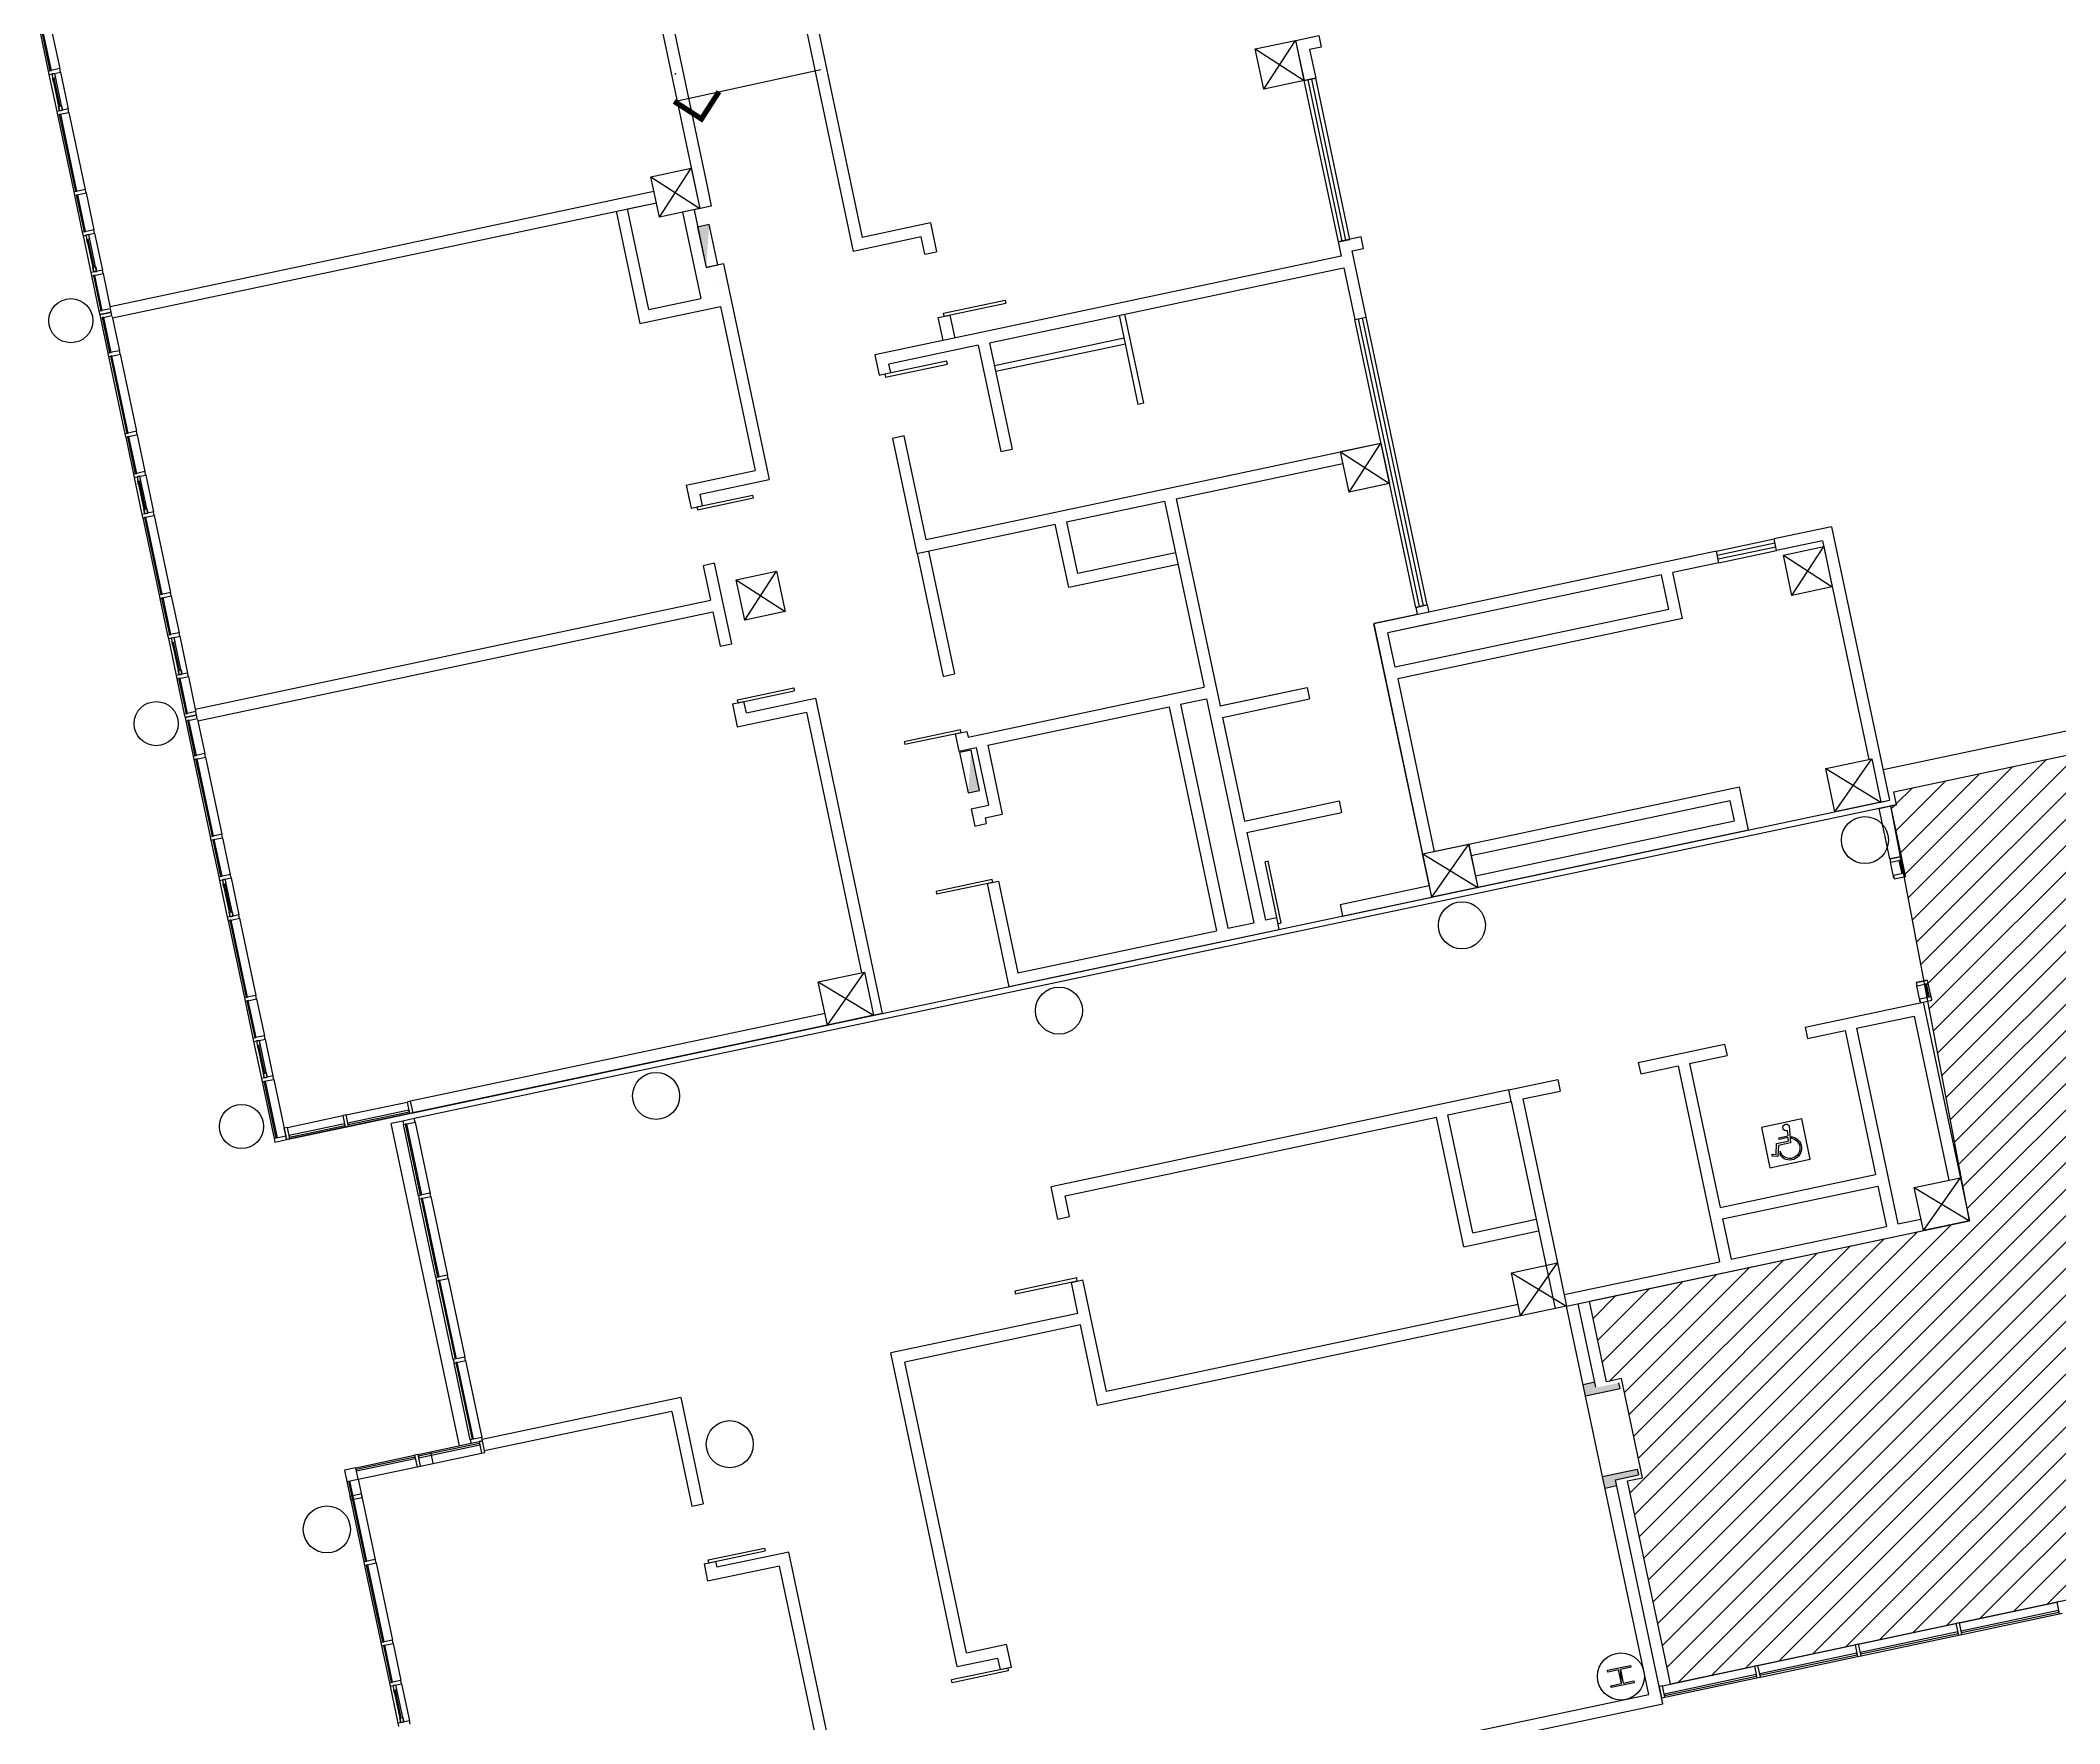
# Model space of a CAD drawing. Header units: millimetres. Extents: x -28081 to 11848482, y -6212777 to 128443.
# Drawn here: x -17516 to 16803, y 22643 to 51252 of the extents above; entities that cross this region are included whole.
import ezdxf

# ---------------------------------------------------------------- set-up
doc = ezdxf.new("R2010")
doc.units = ezdxf.units.MM
doc.header["$LTSCALE"] = 10
for name, color, linetype in [('A—\\M+5C3C5\\M+5B4B0', 135, 'Continuous'), ('A—\\M+5C7BD\\M+5CCE5', 7, 'Continuous'), ('E-COLS-F5$0$0S-SCOLS-LINE', 7, 'Continuous'), ('E1-RI-5F$0$$2$A-GLAZ-CWMG', 3, 'Continuous'), ('E1-RI-5F$0$A-GLAZ', 140, 'Continuous'), ('E1-RI-5F$0$A-HOLE', 2, 'Continuous'), ('E1-RV-5F$0$$2$A-WALL', 7, 'Continuous'), ('E1-RW-3F$0$A-WALL', 7, 'Continuous'), ('XRE0$0$A-WALL', 7, 'Continuous')]:
    doc.layers.add(name, color=color, linetype=linetype)

msp = doc.modelspace()

# ---------------------------------------------------------------- hatches: boundary and pattern name
h = msp.add_hatch()
h.set_pattern_fill('ANSI31', color=8, scale=100, style=0)
h.paths.add_polyline_path([(10150, 23512), (9461, 26769), (9715, 26823), (9359, 28506), (9104, 28452), (8815, 29822), (15271, 31189), (13932, 38239), (14030, 38260), (13984, 38480), (23210, 40433), (23488, 43581), (35565, 42514), (35638, 43341), (62752, 40943), (62438, 37419), (61469, 37420), (61468, 36081), (61286, 36069), (61457, 26776), (27093, 26809), (26494, 26767), (10192, 23316)])
at = {"layer": 'A—\\M+5C7BD\\M+5CCE5'}
h = msp.add_hatch(color=18, dxfattribs=at)
h.paths.add_polyline_path([(8901, 28450), (8705, 28408), (8746, 28213), (9333, 28337), (9313, 28435), (8921, 28352)])
h.paths.add_polyline_path([(9644, 26869), (9623, 26967), (9036, 26843), (9078, 26647), (9273, 26689), (9253, 26787)])

# ---------------------------------------------------------------- linework, layer by layer
at = {"color": 1}
msp.add_line((-6743, 50215), (-4254, 50755), dxfattribs=at)
for p, q in [((-2168, 46616), (-1119, 46838)), ((-2157, 46562), (-1108, 46785)), ((-1119, 46838), (-1108, 46785)), ((-2157, 46562), (-2168, 46616)), ((-3162, 45583), (-2113, 45805)), ((-3150, 45529), (-2101, 45751)), ((-2101, 45751), (-2113, 45805)), ((-3162, 45583), (-3150, 45529)), ((-6361, 43322), (-5407, 43524)), ((-6361, 43322), (-6350, 43273)), ((-6350, 43273), (-5396, 43475)), ((-5396, 43475), (-5407, 43524)), ((-5667, 40044), (-4713, 40246)), ((-5657, 39995), (-4703, 40197)), ((-4713, 40246), (-4703, 40197)), ((-5657, 39995), (-5667, 40044)), ((-1879, 39533), (-2833, 39331)), ((-1869, 39484), (-2822, 39283)), ((-1869, 39484), (-1879, 39533)), ((-2833, 39331), (-2822, 39283)), ((3352, 37300), (3299, 37289)), ((3521, 36239), (3299, 37289)), ((3574, 36251), (3352, 37300)), ((-1340, 36990), (-2293, 36788)), ((-2293, 36788), (-2283, 36739)), ((-1329, 36941), (-2283, 36739)), ((-1329, 36941), (-1340, 36990)), ((3521, 36239), (3574, 36251)), ((12029, 32600, 0), (12182, 32633, 0)), ((12029, 32600, 0), (12182, 32633, 0)), ((12184, 32604, 0), (12035, 32572, 0)), ((12184, 32604, 0), (12035, 32572, 0)), ((12175, 32722, 0), (12182, 32633, 0)), ((12175, 32722, 0), (12182, 32633, 0)), ((12184, 32604, 0), (12188, 32544, 0)), ((12184, 32604, 0), (12188, 32544, 0)), ((12206, 32805, 0), (12227, 32513, 0)), ((12206, 32805, 0), (12227, 32513, 0)), ((12243, 32620, 0), (12245, 32591, 0)), ((12243, 32620, 0), (12245, 32591, 0)), ((11916, 32288, 0), (11919, 32323, 0)), ((11916, 32288, 0), (11919, 32323, 0)), ((12015, 32279, 0), (11916, 32288, 0)), ((12015, 32279, 0), (11916, 32288, 0)), ((11919, 32323, 0), (11986, 32317, 0)), ((11919, 32323, 0), (11986, 32317, 0)), ((11986, 32317, 0), (11993, 32503, 0)), ((11986, 32317, 0), (11993, 32503, 0)), ((11993, 32503, 0), (12188, 32544, 0)), ((11993, 32503, 0), (12188, 32544, 0)), ((12027, 32471, 0), (12015, 32279, 0)), ((12027, 32471, 0), (12015, 32279, 0)), ((12227, 32513, 0), (12027, 32471, 0)), ((12227, 32513, 0), (12027, 32471, 0)), ((12035, 32572, 0), (12029, 32600, 0)), ((12035, 32572, 0), (12029, 32600, 0)), ((12051, 32373, 0), (12047, 32313, 0)), ((12051, 32373, 0), (12047, 32313, 0)), ((97, 30218), (-952, 29995)), ((108, 30164), (97, 30218)), ((-952, 29995), (-941, 29942)), ((108, 30164), (-941, 29942)), ((-6164, 25424), (-5210, 25626)), ((-6164, 25424), (-5210, 25626)), ((-6153, 25375), (-6164, 25424)), ((-6153, 25375), (-6164, 25424)), ((-6153, 25375), (-5199, 25577)), ((-6153, 25375), (-5199, 25577)), ((-5210, 25626), (-5199, 25577)), ((-5210, 25626), (-5199, 25577)), ((-1076, 23588), (-2030, 23386)), ((-2020, 23337), (-2030, 23386)), ((-1066, 23539), (-2020, 23337)), ((-1076, 23588), (-1066, 23539))]:
    msp.add_line(p, q)
at = {"color": 1, "const_width": 91.7}
msp.add_lwpolyline([(-6743, 50215), (-6280, 49917), (-5983, 50380)], dxfattribs=at)
at = {"extrusion": (0, 0, -1), "elevation": 0}
for points in [[(6199, 47393), (6004, 47435), (6149, 48120), (6345, 48078)], [(1697, 39188), (1893, 39147), (1747, 38462), (1552, 38504)]]:
    msp.add_lwpolyline(points, close=True, dxfattribs=at)
msp.add_lwpolyline([(10150, 23512), (9461, 26769), (9715, 26823), (9359, 28506), (9104, 28452), (8815, 29822), (15271, 31189), (13932, 38239), (14030, 38260), (13984, 38480), (23210, 40433), (23488, 43581), (35565, 42514), (35638, 43341), (62752, 40943), (62438, 37419), (61469, 37420), (61468, 36081), (61286, 36069), (61457, 26776), (27093, 26809), (26494, 26767), (10192, 23316)], close=True)
at = {"elevation": 0}
msp.add_lwpolyline([(11880, 32090), (12565, 32235), (12420, 32920), (11735, 32775)], close=True, dxfattribs=at)
msp.add_lwpolyline([(11880, 32090), (12565, 32235), (12420, 32920), (11735, 32775)], close=True, dxfattribs=at)
at = {"extrusion": (0, 0, -1)}
for centre, major_axis, start_param, end_param in [((12217, 32421, 0), (192, 58), 5.139275, 2.865579), ((12217, 32421, 0), (192, 58), 5.139275, 2.865579), ((12156, 32776, 0), (-48.2, 31.3), 3.796077, 2.043014), ((12156, 32776, 0), (-48.2, 31.3), 3.796077, 2.043014), ((12217, 32421, 0), (-172, -11), 1.802138, 6.065215), ((12217, 32421, 0), (-172, -11), 1.802138, 6.065215)]:
    msp.add_ellipse(centre, major_axis=major_axis, ratio=1, start_param=start_param, end_param=end_param, dxfattribs=at)
at = {"color": 1}
msp.add_point((-6724, 50684), dxfattribs=at)
at = {"extrusion": (0, 0, -1)}
for points in [[(6199, 47393), (6199, 47393), (6345, 48078), (6149, 48120)], [(1697, 39188), (1697, 39188), (1552, 38504), (1747, 38462)]]:
    msp.add_solid(points, dxfattribs=at)
at = {"layer": 'A—\\M+5C3C5\\M+5B4B0'}
for p, q in [((-17516, 51355), (-17383, 50729)), ((-17486, 51362), (-17354, 50736)), ((-17329, 50741), (-17461, 51367)), ((-17320, 51397), (-17188, 50771)), ((-17371, 50671), (-17238, 50045)), ((-17354, 50736), (-17329, 50741)), ((-17273, 50691), (-17323, 50681)), ((-17273, 50691), (-17323, 50681)), ((-17323, 50681), (-17307, 50606)), ((-17323, 50681), (-17190, 50055)), ((-17307, 50606), (-17257, 50617)), ((-17296, 50553), (-17307, 50606)), ((-17307, 50606), (-17206, 50129)), ((-17181, 50135), (-17282, 50612)), ((-17257, 50617), (-17273, 50691)), ((-17140, 50065), (-17273, 50691)), ((-17175, 50712), (-17043, 50086)), ((4544, 47827), (3964, 50567)), ((4609, 47841), (4029, 50581)), ((4674, 47855), (4094, 50594)), ((4739, 47869), (4159, 50608)), ((-17206, 50129), (-17156, 50140)), ((-17190, 50055), (-17206, 50129)), ((-17156, 50140), (-17140, 50065)), ((-17226, 49986), (-16949, 48675)), ((-17171, 49997), (-17196, 49992)), ((-17196, 49992), (-16919, 48681)), ((-17141, 50065), (-17190, 50055)), ((-17190, 50055), (-17141, 50065)), ((-16894, 48686), (-17171, 49997)), ((-17030, 50027), (-16753, 48716)), ((-16936, 48616), (-16804, 47990)), ((-16919, 48681), (-16894, 48686)), ((-16881, 48628), (-16906, 48622)), ((-16906, 48622), (-16774, 47996)), ((-16749, 48002), (-16881, 48628)), ((-16740, 48658), (-16608, 48031)), ((-16791, 47931), (-16659, 47305)), ((-16774, 47996), (-16749, 48002)), ((-16693, 47952), (-16743, 47942)), ((-16693, 47952), (-16743, 47942)), ((-16743, 47942), (-16727, 47867)), ((-16743, 47942), (-16610, 47315)), ((-16727, 47867), (-16678, 47877)), ((-16716, 47814), (-16727, 47867)), ((-16727, 47867), (-16626, 47390)), ((-16601, 47395), (-16702, 47872)), ((-16677, 47878), (-16693, 47952)), ((-16560, 47326), (-16693, 47952)), ((-16595, 47973), (-16463, 47347)), ((-16626, 47390), (-16577, 47400)), ((-16610, 47315), (-16626, 47390)), ((-16576, 47401), (-16560, 47326)), ((-16646, 47247), (-16520, 46650)), ((-16591, 47258), (-16616, 47253)), ((-16616, 47253), (-16490, 46656)), ((-16561, 47326), (-16610, 47315)), ((-16610, 47315), (-16561, 47326)), ((-16465, 46661), (-16591, 47258)), ((-16451, 47288), (-16328, 46707)), ((-16324, 46691), (-16422, 46670)), ((-16312, 46632), (-16324, 46691)), ((-16422, 46670), (-16520, 46650)), ((-16520, 46650), (-16507, 46591)), ((-16507, 46591), (-16410, 46612)), ((-16495, 46532), (-16369, 45936)), ((-16490, 46656), (-16465, 46661)), ((-16440, 46544), (-16465, 46539)), ((-16465, 46539), (-16339, 45942)), ((-16314, 45947), (-16440, 46544)), ((-16410, 46612), (-16312, 46632)), ((-16296, 46558), (-16173, 45977)), ((5859, 41615), (4823, 46507)), ((5924, 41629), (4888, 46521)), ((5989, 41643), (4954, 46534)), ((6054, 41657), (5019, 46548)), ((-16356, 45877), (-16079, 44566)), ((-16339, 45942), (-16314, 45947)), ((-16301, 45888), (-16326, 45883)), ((-16326, 45883), (-16049, 44572)), ((-16024, 44578), (-16301, 45888)), ((-16161, 45918), (-15883, 44607)), ((-16066, 44507), (-15934, 43881)), ((-16049, 44572), (-16024, 44578)), ((-16012, 44519), (-16036, 44514)), ((-16036, 44514), (-15904, 43887)), ((-15879, 43893), (-16012, 44519)), ((-15871, 44549), (-15738, 43923)), ((-15921, 43822), (-15789, 43196)), ((-15904, 43887), (-15879, 43893)), ((-15823, 43843), (-15873, 43833)), ((-15823, 43843), (-15873, 43833)), ((-15873, 43833), (-15857, 43758)), ((-15873, 43833), (-15740, 43207)), ((-15857, 43758), (-15808, 43769)), ((-15846, 43705), (-15857, 43758)), ((-15857, 43758), (-15756, 43281)), ((-15731, 43286), (-15832, 43763)), ((-15807, 43769), (-15823, 43843)), ((-15691, 43217), (-15823, 43843)), ((-15726, 43864), (-15593, 43238)), ((-15756, 43281), (-15707, 43292)), ((-15740, 43207), (-15756, 43281)), ((-15706, 43292), (-15691, 43217)), ((-15776, 43138), (-15499, 41827)), ((-15722, 43149), (-15746, 43144)), ((-15746, 43144), (-15469, 41833)), ((-15691, 43217), (-15740, 43207)), ((-15740, 43207), (-15691, 43217)), ((-15444, 41838), (-15722, 43149)), ((-15581, 43179), (-15303, 41868)), ((10971, 42570), (11949, 42777)), ((10971, 42570), (11949, 42777)), ((10985, 42504), (11963, 42712)), ((10985, 42504), (11963, 42712)), ((10999, 42439), (11977, 42646)), ((10999, 42439), (11977, 42646)), ((11013, 42374), (11991, 42581)), ((11013, 42374), (11991, 42581)), ((-15486, 41768), (-15354, 41142)), ((-15469, 41833), (-15444, 41838)), ((-15432, 41780), (-15457, 41774)), ((-15457, 41774), (-15324, 41148)), ((-15299, 41153), (-15432, 41780)), ((-15291, 41809), (-15158, 41183)), ((-15341, 41083), (-15209, 40457)), ((-15324, 41148), (-15299, 41153)), ((-15244, 41104), (-15293, 41093)), ((-15244, 41104), (-15293, 41093)), ((-15293, 41093), (-15277, 41019)), ((-15293, 41093), (-15160, 40467)), ((-15277, 41019), (-15228, 41029)), ((-15266, 40966), (-15277, 41019)), ((-15277, 41019), (-15176, 40542)), ((-15151, 40547), (-15252, 41024)), ((-15227, 41029), (-15243, 41104)), ((-15111, 40478), (-15243, 41104)), ((-15146, 41125), (-15013, 40498)), ((-15176, 40542), (-15127, 40552)), ((-15160, 40467), (-15176, 40542)), ((-15126, 40552), (-15111, 40478)), ((22836, 40763), (13803, 38851)), ((-15196, 40398), (-15070, 39802)), ((-15142, 40410), (-15167, 40405)), ((-15167, 40405), (-15040, 39808)), ((-15111, 40478), (-15160, 40467)), ((-15160, 40467), (-15111, 40478)), ((-15015, 39813), (-15142, 40410)), ((-15001, 40440), (-14878, 39859)), ((-14972, 39822), (-15070, 39802)), ((-15040, 39808), (-15015, 39813)), ((-14874, 39843), (-14972, 39822)), ((-14862, 39784), (-14874, 39843)), ((-15070, 39802), (-15058, 39743)), ((-15058, 39743), (-14960, 39764)), ((-15045, 39684), (-14919, 39087)), ((-14991, 39696), (-15015, 39690)), ((-15015, 39690), (-14889, 39094)), ((-14864, 39099), (-14991, 39696)), ((-14960, 39764), (-14862, 39784)), ((-14846, 39710), (-14723, 39129)), ((-14906, 39029), (-14629, 37718)), ((-14889, 39094), (-14864, 39099)), ((-14852, 39040), (-14877, 39035)), ((-14877, 39035), (-14599, 37724)), ((-14574, 37729), (-14852, 39040)), ((-14711, 39070), (-14433, 37759)), ((-14617, 37659), (-14484, 37033)), ((-14599, 37724), (-14574, 37729)), ((-14562, 37671), (-14587, 37665)), ((-14587, 37665), (-14454, 37039)), ((-14429, 37044), (-14562, 37671)), ((-14421, 37700), (-14288, 37074)), ((14006, 37360), (13918, 37342)), ((13918, 37342), (13930, 37283)), ((13930, 37283), (14126, 37325)), ((13988, 37011), (13930, 37283)), ((14113, 37383), (14006, 37360)), ((14096, 37318), (14071, 37313)), ((14071, 37313), (14119, 37088)), ((14144, 37093), (14096, 37318)), ((14126, 37325), (14113, 37383)), ((14183, 37053), (14126, 37325)), ((-14472, 36974), (-14339, 36348)), ((-14454, 37039), (-14429, 37044)), ((-14374, 36995), (-14423, 36984)), ((-14374, 36995), (-14423, 36984)), ((-14423, 36984), (-14407, 36910)), ((-14423, 36984), (-14291, 36358)), ((-14407, 36910), (-14358, 36920)), ((-14396, 36857), (-14407, 36910)), ((-14407, 36910), (-14306, 36433)), ((-14281, 36438), (-14382, 36915)), ((-14358, 36920), (-14373, 36995)), ((-14241, 36369), (-14373, 36995)), ((-14276, 37016), (-14143, 36389)), ((-14306, 36433), (-14257, 36443)), ((-14291, 36358), (-14306, 36433)), ((-14257, 36443), (-14241, 36369)), ((-14327, 36289), (-14049, 34978)), ((-14272, 36301), (-14297, 36296)), ((-14297, 36296), (-14019, 34985)), ((-14241, 36369), (-14291, 36358)), ((-14291, 36358), (-14241, 36369)), ((-13994, 34990), (-14272, 36301)), ((-14131, 36331), (-13853, 35020)), ((14363, 35238), (14559, 35280)), ((14451, 35257), (14363, 35238)), ((14363, 35238), (14375, 35180)), ((14375, 35180), (14571, 35221)), ((14433, 34908), (14375, 35180)), ((14559, 35280), (14451, 35257)), ((14541, 35215), (14516, 35210)), ((14516, 35210), (14564, 34985)), ((14589, 34990), (14541, 35215)), ((14571, 35221), (14559, 35280)), ((14629, 34949), (14571, 35221)), ((-14037, 34920), (-13904, 34294)), ((-14019, 34985), (-13994, 34990)), ((-13982, 34931), (-14007, 34926)), ((-14007, 34926), (-13874, 34300)), ((-13849, 34305), (-13982, 34931)), ((-13841, 34961), (-13708, 34335)), ((-13892, 34235), (-13759, 33609)), ((-13874, 34300), (-13849, 34305)), ((-13794, 34256), (-13843, 34245)), ((-13794, 34256), (-13843, 34245)), ((-13843, 34245), (-13827, 34171)), ((-13843, 34245), (-13711, 33619)), ((-13827, 34171), (-13778, 34181)), ((-13816, 34118), (-13827, 34171)), ((-13827, 34171), (-13726, 33694)), ((-13702, 33699), (-13803, 34176)), ((-13778, 34181), (-13793, 34256)), ((-13661, 33630), (-13793, 34256)), ((-13696, 34276), (-13563, 33650)), ((-13726, 33694), (-13677, 33704)), ((-13711, 33619), (-13726, 33694)), ((-13677, 33704), (-13661, 33630)), ((-13747, 33550), (-13543, 32586)), ((-13692, 33562), (-13717, 33556)), ((-13717, 33556), (-13513, 32593)), ((-13661, 33629), (-13711, 33619)), ((-13711, 33619), (-13661, 33629)), ((-13488, 32598), (-13692, 33562)), ((-13551, 33591), (-13347, 32628)), ((-13317, 32777), (-12378, 32976)), ((-12320, 32988), (-11282, 33208)), ((-11253, 33067), (-12290, 32847)), ((-12285, 32823), (-11247, 33042)), ((-12278, 32793), (-11241, 33012)), ((-11224, 33220), (-11282, 33208)), ((-11282, 33208), (-11241, 33012)), ((-11247, 33042), (-11253, 33067)), ((-11241, 33012), (-11182, 33025)), ((-11182, 33025), (-11224, 33220)), ((-13445, 32607), (-13543, 32586)), ((-13347, 32628), (-13445, 32607)), ((-13335, 32569), (-13347, 32628)), ((-12348, 32835), (-13288, 32636)), ((-13288, 32636), (-13282, 32611)), ((-13282, 32611), (-12343, 32810)), ((-13276, 32582), (-12337, 32780)), ((-12343, 32810), (-12348, 32835)), ((-12290, 32847), (-12285, 32823)), ((-11357, 32885), (-11556, 32843)), ((-10393, 27365), (-11556, 32843)), ((-11088, 31614), (-11345, 32827)), ((-11290, 32838), (-11315, 32833)), ((-11315, 32833), (-11059, 31625)), ((-11034, 31630), (-11290, 32838)), ((-11149, 32868), (-10892, 31655)), ((-13543, 32586), (-13530, 32528)), ((-13530, 32528), (-13432, 32548)), ((-13432, 32548), (-13335, 32569)), ((-11059, 31625), (-11034, 31630)), ((-10881, 31601), (-10598, 30266)), ((-10794, 30225), (-11077, 31560)), ((-11022, 31572), (-11047, 31566)), ((-11047, 31566), (-10764, 30231)), ((-10739, 30236), (-11022, 31572)), ((-10764, 30231), (-10739, 30236)), ((-10586, 30207), (-10303, 28872)), ((-10499, 28831), (-10781, 30166)), ((-10727, 30177), (-10752, 30172)), ((-10752, 30172), (-10469, 28837)), ((-10444, 28842), (-10727, 30177)), ((-10210, 27466), (-10486, 28772)), ((-10432, 28783), (-10456, 28778)), ((-10456, 28778), (-10180, 27472)), ((-10155, 27477), (-10432, 28783)), ((-10291, 28813), (-10014, 27507)), ((-12154, 26993), (-11156, 27204)), ((-11150, 27174), (-12148, 26963)), ((-12143, 26938), (-11145, 27149)), ((-11145, 27149), (-11150, 27174)), ((-11098, 27216), (-10197, 27407)), ((-10054, 27406), (-11091, 27186)), ((-11091, 27186), (-11086, 27162)), ((-11086, 27162), (-10049, 27381)), ((-11056, 27021), (-10019, 27240)), ((-10002, 27448), (-10061, 27436)), ((-10061, 27436), (-10019, 27240)), ((-10049, 27381), (-10054, 27406)), ((-10019, 27240), (-9960, 27253)), ((-9960, 27253), (-10002, 27448)), ((-12148, 26963), (-12143, 26938)), ((-12113, 26797), (-11115, 27008)), ((-12113, 26797), (-11824, 25432)), ((-12308, 26756), (-12019, 25391)), ((-12278, 26762), (-11990, 25397)), ((-11965, 25402), (-12254, 26767)), ((-12188, 26458), (-12213, 26453)), ((-11990, 25397), (-11965, 25402)), ((-12007, 25332), (-11730, 24021)), ((-11977, 25338), (-11700, 24028)), ((-11675, 24033), (-11952, 25344)), ((-11811, 25374), (-11534, 24063)), ((16812, 24717), (16753, 24705)), ((16783, 24564), (15129, 24214)), ((15135, 24189), (16788, 24539)), ((16753, 24705), (16794, 24509)), ((16788, 24539), (16783, 24564)), ((16794, 24509), (16853, 24522)), ((15071, 24202), (13417, 23852)), ((13423, 23827), (15076, 24177)), ((15099, 24355), (15041, 24342)), ((15041, 24342), (15082, 24147)), ((15076, 24177), (15071, 24202)), ((15082, 24147), (15141, 24159)), ((15141, 24159), (15099, 24355)), ((15129, 24214), (15135, 24189)), ((-11717, 23963), (-11585, 23336)), ((-11662, 23974), (-11687, 23969)), ((-11687, 23969), (-11555, 23343)), ((-11530, 23348), (-11662, 23974)), ((-11521, 24004), (-11389, 23378)), ((13359, 23839), (11705, 23489)), ((11710, 23464), (13364, 23814)), ((13387, 23992), (13329, 23980)), ((13329, 23980), (13370, 23784)), ((13364, 23814), (13359, 23839)), ((13370, 23784), (13429, 23797)), ((13429, 23797), (13387, 23992)), ((13417, 23852), (13423, 23827)), ((11647, 23477), (10085, 23146)), ((10090, 23121), (11652, 23452)), ((11675, 23630), (11617, 23618)), ((11617, 23618), (11658, 23422)), ((11652, 23452), (11647, 23477)), ((11658, 23422), (11717, 23434)), ((11717, 23434), (11675, 23630)), ((11705, 23489), (11710, 23464)), ((-11572, 23278), (-11440, 22652)), ((-11474, 23298), (-11524, 23288)), ((-11474, 23298), (-11524, 23288)), ((-11524, 23288), (-11508, 23213)), ((-11524, 23288), (-11391, 22662)), ((-11508, 23213), (-11458, 23224)), ((-11497, 23160), (-11508, 23213)), ((-11508, 23213), (-11407, 22736)), ((-11382, 22742), (-11483, 23219)), ((-11458, 23224), (-11474, 23298)), ((-11341, 22672), (-11474, 23298)), ((-11376, 23319), (-11244, 22693)), ((10055, 23287), (9996, 23275)), ((9996, 23275), (10038, 23079)), ((10038, 23079), (10096, 23091)), ((10096, 23091), (10055, 23287)), ((10085, 23146), (10090, 23121)), ((-11407, 22736), (-11357, 22747)), ((-11391, 22662), (-11407, 22736)), ((-11341, 22672), (-11391, 22662)), ((-11391, 22662), (-11341, 22672)), ((-11357, 22747), (-11341, 22672))]:
    msp.add_line(p, q, dxfattribs=at)
at = {"layer": 'A—\\M+5C3C5\\M+5B4B0', "extrusion": (7.74398e-26, 8.19673e-27, -1)}
for p, q in [((-17286, 50750), (-17383, 50729)), ((-17383, 50729), (-17371, 50671)), ((-17371, 50671), (-17273, 50691)), ((-17188, 50771), (-17286, 50750)), ((-17273, 50691), (-17175, 50712)), ((-17175, 50712), (-17188, 50771)), ((-17141, 50065), (-17238, 50045)), ((-17238, 50045), (-17226, 49986)), ((-17226, 49986), (-17128, 50007)), ((-17043, 50086), (-17141, 50065)), ((-17128, 50007), (-17030, 50027)), ((-17030, 50027), (-17043, 50086)), ((-16851, 48696), (-16949, 48675)), ((-16949, 48675), (-16936, 48616)), ((-16936, 48616), (-16838, 48637)), ((-16753, 48716), (-16851, 48696)), ((-16838, 48637), (-16740, 48658)), ((-16740, 48658), (-16753, 48716)), ((-16706, 48011), (-16804, 47990)), ((-16804, 47990), (-16791, 47931)), ((-16791, 47931), (-16693, 47952)), ((-16608, 48031), (-16706, 48011)), ((-16693, 47952), (-16595, 47973)), ((-16595, 47973), (-16608, 48031)), ((-16561, 47326), (-16659, 47305)), ((-16659, 47305), (-16646, 47247)), ((-16646, 47247), (-16548, 47267)), ((-16463, 47347), (-16561, 47326)), ((-16548, 47267), (-16451, 47288)), ((-16451, 47288), (-16463, 47347)), ((-16410, 46612), (-16507, 46591)), ((-16507, 46591), (-16495, 46532)), ((-16495, 46532), (-16397, 46553)), ((-16312, 46632), (-16410, 46612)), ((-16397, 46553), (-16299, 46574)), ((-16299, 46574), (-16312, 46632)), ((-16271, 45956), (-16369, 45936)), ((-16369, 45936), (-16356, 45877)), ((-16356, 45877), (-16258, 45898)), ((-16173, 45977), (-16271, 45956)), ((-16258, 45898), (-16161, 45918)), ((-16161, 45918), (-16173, 45977)), ((-15981, 44587), (-16079, 44566)), ((-16079, 44566), (-16066, 44507)), ((-16066, 44507), (-15968, 44528)), ((-15883, 44607), (-15981, 44587)), ((-15968, 44528), (-15871, 44549)), ((-15871, 44549), (-15883, 44607)), ((-15836, 43902), (-15934, 43881)), ((-15934, 43881), (-15921, 43822)), ((-15921, 43822), (-15823, 43843)), ((-15738, 43923), (-15836, 43902)), ((-15823, 43843), (-15726, 43864)), ((-15726, 43864), (-15738, 43923)), ((-15691, 43217), (-15789, 43196)), ((-15789, 43196), (-15776, 43138)), ((-15776, 43138), (-15679, 43158)), ((-15593, 43238), (-15691, 43217)), ((-15679, 43158), (-15581, 43179)), ((-15581, 43179), (-15593, 43238)), ((-15401, 41847), (-15499, 41827)), ((-15499, 41827), (-15486, 41768)), ((-15486, 41768), (-15389, 41789)), ((-15303, 41868), (-15401, 41847)), ((-15389, 41789), (-15291, 41809)), ((-15291, 41809), (-15303, 41868)), ((-15158, 41183), (-15256, 41163)), ((-15146, 41125), (-15158, 41183)), ((-15256, 41163), (-15354, 41142)), ((-15354, 41142), (-15341, 41083)), ((-15341, 41083), (-15244, 41104)), ((-15244, 41104), (-15146, 41125)), ((-15013, 40498), (-15111, 40478)), ((-15001, 40440), (-15013, 40498)), ((-15111, 40478), (-15209, 40457)), ((-15209, 40457), (-15196, 40398)), ((-15196, 40398), (-15099, 40419)), ((-15099, 40419), (-15001, 40440)), ((-14960, 39764), (-15058, 39743)), ((-15058, 39743), (-15045, 39684)), ((-15045, 39684), (-14947, 39705)), ((-14862, 39784), (-14960, 39764)), ((-14947, 39705), (-14850, 39726)), ((-14850, 39726), (-14862, 39784)), ((-14723, 39129), (-14821, 39108)), ((-14711, 39070), (-14723, 39129)), ((-14821, 39108), (-14919, 39087)), ((-14919, 39087), (-14906, 39029)), ((-14906, 39029), (-14809, 39049)), ((-14809, 39049), (-14711, 39070)), ((-14433, 37759), (-14531, 37738)), ((-14421, 37700), (-14433, 37759)), ((-14531, 37738), (-14629, 37718)), ((-14629, 37718), (-14617, 37659)), ((-14617, 37659), (-14519, 37680)), ((-14519, 37680), (-14421, 37700)), ((-14288, 37074), (-14386, 37054)), ((-14276, 37016), (-14288, 37074)), ((14173, 37099), (13978, 37058)), ((14186, 37041), (14173, 37099)), ((-14386, 37054), (-14484, 37033)), ((-14484, 37033), (-14472, 36974)), ((-14472, 36974), (-14374, 36995)), ((-14374, 36995), (-14276, 37016)), ((13978, 37058), (13990, 36999)), ((13990, 36999), (14186, 37041)), ((-14143, 36389), (-14241, 36369)), ((-14131, 36331), (-14143, 36389)), ((-14241, 36369), (-14339, 36348)), ((-14339, 36348), (-14327, 36289)), ((-14327, 36289), (-14229, 36310)), ((-14229, 36310), (-14131, 36331)), ((-13853, 35020), (-13951, 34999)), ((-13841, 34961), (-13853, 35020)), ((-13951, 34999), (-14049, 34978)), ((-14049, 34978), (-14037, 34920)), ((-14037, 34920), (-13939, 34940)), ((-13939, 34940), (-13841, 34961)), ((14619, 34996), (14423, 34955)), ((14423, 34955), (14436, 34896)), ((14436, 34896), (14631, 34937)), ((14631, 34937), (14619, 34996)), ((-13708, 34335), (-13806, 34314)), ((-13696, 34276), (-13708, 34335)), ((-13806, 34314), (-13904, 34294)), ((-13904, 34294), (-13892, 34235)), ((-13892, 34235), (-13794, 34256)), ((-13794, 34256), (-13696, 34276)), ((-13563, 33650), (-13661, 33629)), ((-13551, 33591), (-13563, 33650)), ((-13661, 33629), (-13759, 33609)), ((-13759, 33609), (-13747, 33550)), ((-13747, 33550), (-13649, 33571)), ((-13649, 33571), (-13551, 33591)), ((-12320, 32988), (-12378, 32976)), ((-12378, 32976), (-12337, 32780)), ((-12278, 32793), (-12320, 32988)), ((-13317, 32777), (-13376, 32765)), ((-13376, 32765), (-13335, 32569)), ((-13276, 32582), (-13317, 32777)), ((-12337, 32780), (-12278, 32793)), ((-11161, 32927), (-11357, 32885)), ((-11357, 32885), (-11345, 32827)), ((-11345, 32827), (-11149, 32868)), ((-11149, 32868), (-11161, 32927)), ((-13335, 32569), (-13276, 32582)), ((-10893, 31660), (-11089, 31619)), ((-11089, 31619), (-11077, 31560)), ((-11077, 31560), (-10881, 31601)), ((-10881, 31601), (-10893, 31660)), ((-10598, 30266), (-10794, 30225)), ((-10794, 30225), (-10781, 30166)), ((-10781, 30166), (-10586, 30207)), ((-10586, 30207), (-10598, 30266)), ((-10303, 28872), (-10499, 28831)), ((-10499, 28831), (-10486, 28772)), ((-10291, 28813), (-10303, 28872)), ((-10486, 28772), (-10291, 28813)), ((-10014, 27507), (-10210, 27466)), ((-10210, 27466), (-10197, 27407)), ((-10002, 27449), (-10014, 27507)), ((-11098, 27216), (-11156, 27204)), ((-11156, 27204), (-11115, 27008)), ((-11056, 27021), (-11098, 27216)), ((-10197, 27407), (-10002, 27449)), ((-12154, 26993), (-12350, 26951)), ((-12350, 26951), (-12308, 26756)), ((-12308, 26756), (-12113, 26797)), ((-12113, 26797), (-12154, 26993)), ((-11115, 27008), (-11056, 27021)), ((-12060, 26546), (-12255, 26505)), ((-12255, 26505), (-12243, 26446)), ((-12243, 26446), (-12047, 26488)), ((-12047, 26488), (-12060, 26546)), ((-11824, 25432), (-12019, 25391)), ((-11811, 25374), (-11824, 25432)), ((-12019, 25391), (-12007, 25332)), ((-12007, 25332), (-11811, 25374)), ((-11534, 24063), (-11730, 24021)), ((-11521, 24004), (-11534, 24063)), ((-11730, 24021), (-11717, 23963)), ((-11717, 23963), (-11521, 24004)), ((-11389, 23378), (-11585, 23336)), ((-11376, 23319), (-11389, 23378)), ((-11585, 23336), (-11572, 23278)), ((-11572, 23278), (-11376, 23319)), ((-11244, 22693), (-11440, 22652)), ((-11440, 22652), (-11427, 22593)), ((-11232, 22634), (-11244, 22693))]:
    msp.add_line(p, q, dxfattribs=at)
at = {"layer": 'A—\\M+5C7BD\\M+5CCE5'}
for p, q in [((-5877, 57939), (-3702, 47666)), ((-5640, 57785), (-3548, 47903)), ((-7242, 53766), (-6186, 48776)), ((-7396, 53528), (-6309, 48392)), ((3964, 50567), (4159, 50608)), ((-6186, 48776), (-6113, 48434)), ((-16332, 46730), (-7087, 48687)), ((-16291, 46535), (-7046, 48492)), ((-7535, 48388), (-7046, 48492)), ((-6309, 48392), (-6603, 48330)), ((-6113, 48434), (-6407, 48371)), ((-7730, 48347), (-7327, 46439)), ((-7172, 46676), (-7535, 48388)), ((-6603, 48330), (-6292, 46863)), ((-6407, 48371), (-6200, 47393)), ((-2390, 48148), (-3548, 47903)), ((-2390, 48148), (-2287, 47659)), ((-2545, 47911), (-3702, 47666)), ((-2483, 47618), (-2545, 47911)), ((4932, 47910), (4541, 47827)), ((4541, 47827), (4592, 47582)), ((4544, 47827), (4739, 47869)), ((4778, 47673), (4973, 47714)), ((4973, 47714), (4932, 47910)), ((-5906, 47455), (-6200, 47393)), ((-5906, 47455), (-5130, 43787)), ((-2483, 47618), (-2287, 47659)), ((4592, 47582), (-1473, 46298)), ((-1383, 46113), (4634, 47387)), ((4637, 47387), (4823, 46507)), ((5019, 46548), (4781, 47673)), ((-6040, 47120), (-6040, 47120)), ((-7327, 46439), (-5957, 46729)), ((-7172, 46676), (-6292, 46863)), ((-5957, 46729), (-5367, 43941)), ((-2255, 46542), (-2059, 46583)), ((-2172, 46150), (-2255, 46542)), ((-2059, 46583), (-1976, 46192)), ((818, 46579), (1139, 45063)), ((1237, 45083), (916, 46600)), ((4823, 46507), (5019, 46548)), ((4823, 46507), (5016, 46547)), ((-1473, 46298), (-3332, 45905)), ((-1578, 46072), (-3095, 45751)), ((-1578, 46072), (-1195, 44262)), ((-1383, 46113), (-999, 44303)), ((903, 46188), (-1298, 45722)), ((924, 46090), (-1278, 45624)), ((-3332, 45905), (-3260, 45562)), ((-3064, 45604), (-3095, 45751)), ((-3260, 45562), (-3064, 45604)), ((1237, 45083), (1139, 45063)), ((-2836, 44528), (-3032, 44486)), ((-3032, 44486), (-2618, 42530)), ((-2463, 42767), (-2836, 44528)), ((-1195, 44262), (-999, 44303)), ((5266, 44401), (4583, 44258)), ((-6541, 43692), (-5367, 43941)), ((-2463, 42767), (4581, 44258)), ((1787, 43462), (4622, 44062)), ((-6541, 43692), (-6479, 43399)), ((-6541, 43692), (-6458, 43301)), ((-6304, 43538), (-5130, 43787)), ((-6458, 43301), (-6263, 43342)), ((-6263, 43342), (-6304, 43538)), ((-74, 43068), (1592, 43421)), ((1592, 43421), (2261, 40257)), ((1787, 43462), (2533, 39940)), ((-2618, 42530), (-270, 43027)), ((-39, 41951), (-267, 43027)), ((115, 42188), (-71, 43069)), ((12928, 42984), (11950, 42777)), ((12928, 42984), (11950, 42777)), ((12928, 42984), (13912, 38337)), ((12928, 42984), (13912, 38337)), ((-2419, 42572), (-1977, 40484)), ((10971, 42570), (5150, 41337)), ((10971, 42570), (5150, 41337)), ((11013, 42374), (10971, 42570)), ((11013, 42374), (10971, 42570)), ((11991, 42581), (11950, 42777)), ((11991, 42581), (11950, 42777)), ((12774, 42747), (11991, 42581)), ((12774, 42747), (11991, 42581)), ((12774, 42747), (13561, 39029)), ((12774, 42747), (13561, 39029)), ((-6056, 42364), (-6251, 42323)), ((-6251, 42323), (-6127, 41736)), ((-5911, 41679), (-6056, 42364)), ((-2615, 42530), (-2173, 40442)), ((1819, 42344), (-39, 41951)), ((1778, 42540), (115, 42188)), ((11013, 42374), (10231, 42208)), ((11013, 42374), (10231, 42208)), ((10035, 42167), (5387, 41183)), ((10035, 42167), (5387, 41183)), ((10159, 41580), (10035, 42167)), ((10159, 41580), (10035, 42167)), ((10396, 41426), (10231, 42208)), ((10396, 41426), (10231, 42208)), ((-14883, 39882), (-6127, 41736)), ((-14841, 39686), (-6086, 41540)), ((-6086, 41540), (-5962, 40953)), ((-5766, 40994), (-5911, 41679)), ((10159, 41580), (5511, 40596)), ((10159, 41580), (5511, 40596)), ((5859, 41615), (6054, 41657)), ((6051, 41656), (5859, 41615)), ((5859, 41615), (5885, 41493)), ((6054, 41657), (6080, 41534)), ((5148, 41337), (6090, 36886)), ((6080, 36935), (5148, 41337)), ((5882, 41492), (5151, 41338)), ((5511, 40596), (5387, 41183)), ((5511, 40596), (5387, 41183)), ((6119, 41338), (5388, 41183)), ((10396, 41426), (5553, 40400)), ((10396, 41426), (5553, 40400)), ((-5962, 40953), (-5766, 40994)), ((-2173, 40442), (-1977, 40484)), ((-1750, 39407), (2259, 40256)), ((2533, 39940, 0), (4015, 40254, 0)), ((2533, 39940, 0), (4015, 40254, 0)), ((4015, 40254, 0), (4056, 40058, 0)), ((4015, 40254, 0), (4056, 40058, 0)), ((5553, 40400), (6172, 37465)), ((-5754, 39975), (-5559, 40016)), ((-5754, 39975), (-5672, 39583)), ((-5672, 39583), (-4497, 39832)), ((-5517, 39820), (-5559, 40016)), ((-5517, 39820), (-4343, 40069)), ((-4497, 39832), (-3560, 35405)), ((-4343, 40069), (-3209, 34713)), ((-1415, 39274), (1667, 39926)), ((1667, 39926), (2473, 36120)), ((1863, 39968), (2300, 40060)), ((1863, 39968), (2668, 36161)), ((2303, 40061), (3109, 36254)), ((2574, 39744), (4056, 40058)), ((2574, 39744), (4056, 40058)), ((-1967, 39464), (-1771, 39505)), ((-1771, 39505), (-1750, 39407)), ((2574, 39744), (2947, 37983)), ((2574, 39744), (2947, 37983)), ((-1967, 39464), (-1904, 39170)), ((-1904, 39170), (-1611, 39232)), ((-1611, 39232), (-1404, 38254)), ((-1415, 39274), (-1167, 38100)), ((6762, 37590), (11360, 38563)), ((6762, 37590), (11360, 38563)), ((11516, 37830), (11360, 38563)), ((11516, 37830), (11360, 38563)), ((-1697, 38192), (-1404, 38254)), ((-1697, 38192), (-1635, 37898)), ((-1460, 38038), (-1167, 38100)), ((2947, 37983), (4559, 38325)), ((2988, 37788), (4600, 38129)), ((4559, 38325), (4600, 38129)), ((11206, 38326), (6804, 37394)), ((11206, 38326), (6804, 37394)), ((11278, 37984), (11206, 38326)), ((11278, 37984), (11206, 38326)), ((13737, 38198), (13932, 38239)), ((13918, 37342), (13737, 38198)), ((13766, 38306), (13912, 38337)), ((13766, 38306), (13912, 38337)), ((14113, 37383), (13932, 38239)), ((-1635, 37898), (-1440, 37940)), ((-1460, 38038), (-1440, 37940)), ((2988, 37788), (3304, 36296)), ((6876, 37052), (11278, 37984)), ((6876, 37052), (11278, 37984)), ((11516, 37830), (6917, 36856)), ((11516, 37830), (6917, 36856)), ((13918, 37342), (14113, 37383)), ((-1427, 36920), (-1232, 36962)), ((-1427, 36920), (-1057, 35168)), ((-1232, 36962), (-902, 35405)), ((4576, 36565), (6090, 36886)), ((4576, 36565), (4617, 36369)), ((4617, 36369), (6132, 36690)), ((-902, 35405), (2473, 36120, 0)), ((-420, 35303), (3541, 36142)), ((2668, 36161, 0), (3106, 36254, 0)), ((3500, 36337), (3304, 36296)), ((3541, 36142), (3500, 36337)), ((-1053, 35169, 0), (2515, 35924, 0)), ((-3209, 34713), (-13335, 32569)), ((-4180, 34711), (-11224, 33220)), ((7440, 33415), (-337, 31769)), ((7482, 33219), (7440, 33415)), ((-100, 31614), (6210, 32950)), ((6676, 30749), (6210, 32950)), ((6406, 32992), (7482, 33219)), ((6830, 30986), (6406, 32992)), ((-221, 31218), (-337, 31769)), ((-25, 31260), (-100, 31614)), ((-221, 31218), (-25, 31260)), ((6676, 30749), (7948, 31018)), ((6830, 30986), (7907, 31214)), ((7, 30142), (203, 30184)), ((119, 29616), (7, 30142)), ((604, 28288), (203, 30184)), ((119, 29616), (-3061, 28943)), ((7640, 29573), (450, 28051)), ((7599, 29769), (604, 28288)), ((9036, 26843), (8423, 29739)), ((8918, 28363), (8618, 29780)), ((160, 29421), (-2824, 28789)), ((450, 28051), (160, 29421)), ((-1933, 23611), (-3061, 28943)), ((-1778, 23848), (-2824, 28789)), ((-6632, 28187), (-10007, 27473)), ((-6632, 28187), (-6249, 26377)), ((-6625, 28157), (-6249, 26377)), ((8705, 28408), (8901, 28450)), ((8746, 28213), (9333, 28337)), ((9333, 28337), (9313, 28435)), ((-6786, 27950), (-9966, 27277)), ((-6786, 27950), (-6444, 26336)), ((-6780, 27920), (-6444, 26336)), ((-10841, 27067), (-10882, 27262)), ((9036, 26843), (9623, 26967)), ((9821, 23135), (9036, 26843)), ((10058, 22981), (9252, 26787)), ((9253, 26787), (9644, 26869)), ((9623, 26967), (9644, 26869)), ((9077, 26647), (9273, 26689)), ((-6444, 26336), (-6249, 26377)), ((-6237, 25358), (-6042, 25399)), ((-6237, 25358), (-6042, 25399)), ((-6042, 25399), (-6021, 25301)), ((-6042, 25399), (-6021, 25301)), ((-4798, 25558), (-6021, 25301)), ((-3390, 18911), (-4798, 25558)), ((-6237, 25358), (-6175, 25064)), ((-6237, 25358), (-6175, 25064)), ((-4952, 25321), (-6175, 25064)), ((-3627, 19065), (-4952, 25321)), ((-1933, 23611), (-1248, 23756)), ((-1778, 23848), (-1094, 23993)), ((-1248, 23756), (-1206, 23561)), ((-1011, 23602), (-1094, 23993)), ((-1206, 23561), (-1011, 23602)), ((6690, 22476), (9821, 23135)), ((6732, 22277), (10058, 22981))]:
    msp.add_line(p, q, dxfattribs=at)
for points in [[(3133, 51107), (3818, 51252), (3963, 50567), (3278, 50422)], [(-7139, 48932), (-6454, 49077), (-6309, 48392), (-6994, 48247)], [(4583, 44258), (5268, 44403), (5413, 43718), (4728, 43573)], [(12109, 42504), (12794, 42649), (12939, 41964), (12254, 41819)], [(-5689, 42084), (-5005, 42229), (-4860, 41544), (-5544, 41399)], [(12827, 38874), (13609, 39040), (13765, 38306), (12982, 38140)], [(5979, 37424), (6761, 37590), (6917, 36856), (6134, 36690)], [(-4294, 35250), (-3511, 35415), (-3356, 34682), (-4138, 34516)], [(14333, 31757), (15116, 31922), (15271, 31189), (14489, 31023)], [(7485, 30307), (8268, 30473), (8423, 29739), (7641, 29573)]]:
    msp.add_lwpolyline(points, close=True, dxfattribs=at)
for points in [[(3819, 51252), (4210, 51334), (4251, 51139), (4056, 51097), (4159, 50608), (3964, 50567), (3819, 51252)], [(4581, 44258), (5266, 44403), (5410, 43718), (4726, 43573), (4581, 44258)], [(5976, 37424), (6759, 37589), (6914, 36856), (6132, 36690), (5976, 37424)]]:
    msp.add_lwpolyline(points, dxfattribs=at)
for centre, radius in [((-16997, 46487), 375), ((-15547, 39639), 375), ((13493, 37660), 400), ((6644, 36211), 400), ((-204, 34761), 400), ((-7052, 33311), 400), ((-14097, 32791), 375), ((-5799, 27392), 400), ((-12647, 25943), 400), ((9347, 23444), 400)]:
    msp.add_circle(centre, radius, dxfattribs=at)
at = {"layer": 'Defpoints'}
for p, q in [((3278, 50422), (3818, 51252)), ((3133, 51107), (3963, 50567)), ((-6994, 48247), (-6454, 49077)), ((-7139, 48932), (-6309, 48392)), ((4728, 43573), (5268, 44403)), ((4583, 44258), (5413, 43718)), ((12254, 41819), (12794, 42649)), ((-5544, 41399), (-5005, 42229)), ((12109, 42504), (12939, 41964)), ((-5689, 42084), (-4860, 41544)), ((12827, 38874), (13765, 38306)), ((12982, 38140), (13609, 39040)), ((5979, 37424), (6917, 36856)), ((6134, 36690), (6761, 37590)), ((-4138, 34516), (-3511, 35415)), ((-4294, 35250), (-3356, 34682)), ((14489, 31023), (15116, 31922)), ((14333, 31757), (15271, 31189)), ((7485, 30307), (8423, 29739)), ((7641, 29573), (8268, 30473))]:
    msp.add_line(p, q, dxfattribs=at)
at = {"layer": 'E-COLS-F5$0$0S-SCOLS-LINE', "color": 4}
msp.add_lwpolyline([(9356, 23324), (9338, 23563), (9387, 23331), (9567, 23369), (9574, 23338), (9182, 23256), (9176, 23286), (9356, 23324), (9307, 23557), (9127, 23518), (9120, 23549), (9512, 23632), (9518, 23601), (9338, 23563)], dxfattribs=at)
at = {"layer": 'E1-RI-5F$0$$2$A-GLAZ-CWMG', "color": 8}
for p, q in [((15099, 24355), (16753, 24705)), ((15141, 24159), (16794, 24509)), ((13387, 23992), (15041, 24342)), ((13429, 23797), (15082, 24147)), ((11675, 23630), (13329, 23980)), ((11717, 23434), (13370, 23784)), ((10055, 23287), (11617, 23618)), ((10096, 23091), (11658, 23422))]:
    msp.add_line(p, q, dxfattribs=at)
at = {"layer": 'E1-RI-5F$0$A-GLAZ'}
for p, q in [((-11952, 25344), (-11977, 25338)), ((-11700, 24028), (-11675, 24033)), ((-11555, 23343), (-11530, 23348))]:
    msp.add_line(p, q, dxfattribs=at)
at = {"layer": 'E1-RI-5F$0$A-HOLE', "linetype": 'Continuous'}
for p, q in [((-11182, 33025), (13912, 38337)), ((14030, 38260), (-11161, 32927)), ((14030, 38260), (13932, 38239))]:
    msp.add_line(p, q, dxfattribs=at)
at = {"layer": 'E1-RV-5F$0$$2$A-WALL'}
for p, q in [((12479, 34482), (14484, 34906)), ((12479, 34482), (14484, 34906)), ((12479, 34482), (14484, 34906)), ((13352, 34462), (14330, 34669)), ((13352, 34462), (14330, 34669)), ((14330, 34669), (14920, 31881)), ((14330, 34669), (14920, 31881)), ((14484, 34906), (15271, 31189)), ((14484, 34906), (15271, 31189)), ((12479, 34482), (12520, 34286)), ((12479, 34482), (12520, 34286)), ((12520, 34286), (13156, 34421)), ((12520, 34286), (13156, 34421)), ((13156, 34421), (13674, 31975)), ((13156, 34421), (13674, 31975)), ((13352, 34462), (14056, 31136)), ((13352, 34462), (14056, 31136)), ((9642, 33881), (11109, 34192)), ((9642, 33881), (11109, 34192)), ((10515, 33861), (11151, 33996)), ((10515, 33861), (11151, 33996)), ((11109, 34192), (11151, 33996)), ((11109, 34192), (11151, 33996)), ((9642, 33881), (9683, 33685)), ((9642, 33881), (9683, 33685)), ((9683, 33685), (10319, 33820)), ((9683, 33685), (10319, 33820)), ((10319, 33820), (11023, 30494)), ((10319, 33820), (11023, 30494)), ((10515, 33861), (11033, 31416)), ((10515, 33861), (11033, 31416)), ((7441, 33415), (8272, 33591)), ((7441, 33415), (8272, 33591)), ((7678, 33261), (8314, 33395)), ((7678, 33261), (8314, 33395)), ((8272, 33591), (8314, 33395)), ((8272, 33591), (8314, 33395)), ((7482, 33219), (8228, 29697)), ((7482, 33219), (8228, 29697)), ((7678, 33261), (8268, 30473)), ((7678, 33261), (8268, 30473)), ((11033, 31416), (13674, 31975)), ((11033, 31416), (13674, 31975)), ((11074, 31220), (13715, 31779)), ((11074, 31220), (13715, 31779)), ((13715, 31779), (13860, 31094)), ((13715, 31779), (13860, 31094)), ((8423, 29739), (15271, 31189)), ((8423, 29739), (15271, 31189)), ((11074, 31220), (11219, 30535)), ((11074, 31220), (11219, 30535)), ((11219, 30535), (13860, 31094)), ((11219, 30535), (13860, 31094)), ((14056, 31136), (14447, 31219)), ((14056, 31136), (14447, 31219)), ((8382, 29935), (11023, 30494)), ((8382, 29935), (11023, 30494))]:
    msp.add_line(p, q, dxfattribs=at)
for points in [[(14333, 31757), (15116, 31922), (15271, 31189), (14489, 31023)], [(14333, 31757), (15116, 31922), (15271, 31189), (14489, 31023)], [(7485, 30307), (8268, 30473), (8423, 29739), (7641, 29573)], [(7485, 30307), (8268, 30473), (8423, 29739), (7641, 29573)]]:
    msp.add_lwpolyline(points, close=True, dxfattribs=at)
at = {"layer": 'E1-RW-3F$0$A-WALL'}
for p, q in [((2533, 39940, 0), (4015, 40254, 0)), ((4015, 40254, 0), (4056, 40058, 0)), ((2574, 39744), (4056, 40058)), ((2574, 39744), (2947, 37983))]:
    msp.add_line(p, q, dxfattribs=at)
at = {"layer": 'XRE0$0$A-WALL'}
for p, q in [((2532, 39940, 0), (4014, 40254, 0)), ((4014, 40254, 0), (4056, 40058, 0)), ((2574, 39744), (4056, 40058))]:
    msp.add_line(p, q, dxfattribs=at)

# ---------------------------------------------------------------- texts
msp.add_text('$DDT_AUDIT_GENERATED_(0)', height=1).set_placement((7913, 22845))

doc.saveas('drawing.dxf')
